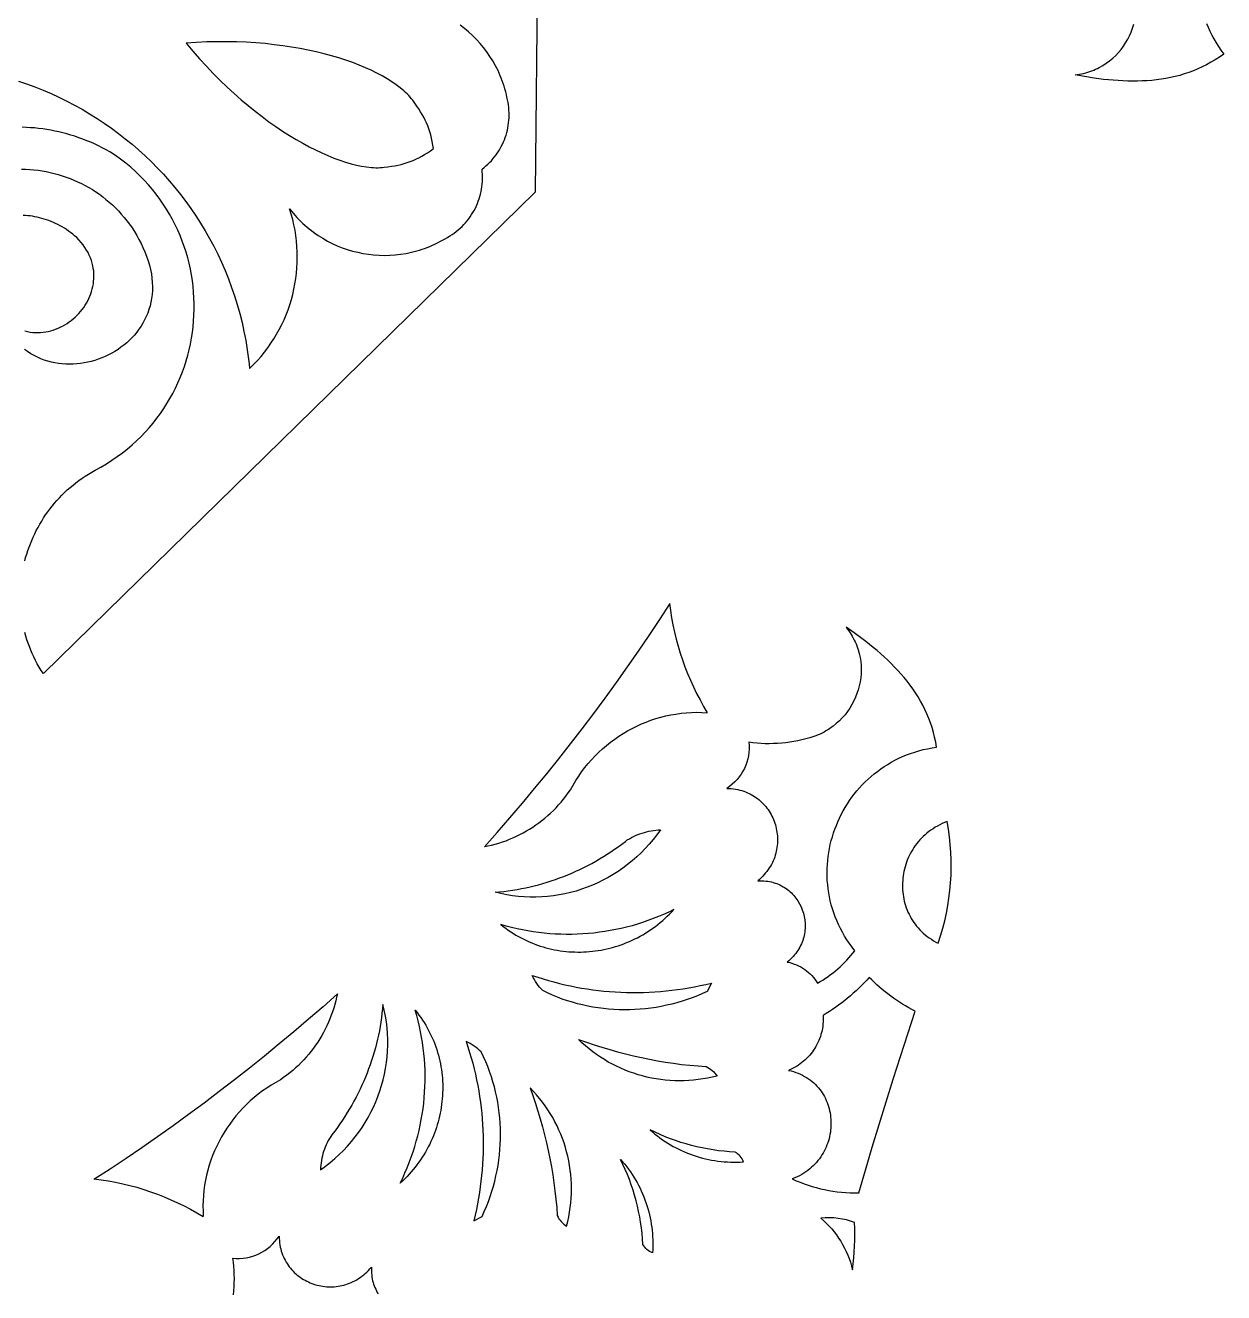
# Model space of a CAD drawing. Extents: x 3927 to 5087, y -513 to 1114.
# Drawn here: x 4621.9 to 4762.5, y -136 to 12.8 of the extents above; entities that cross this region are included whole.
import ezdxf

# ---------------------------------------------------------------- set-up
doc = ezdxf.new("R2010")
doc.units = 0
doc.layers.add('LAYER_1', color=18, linetype='CONTINUOUS')

msp = doc.modelspace()

# ---------------------------------------------------------------- linework, layer by layer
at = {"layer": 'LAYER_1'}
for points in [[(4682.52, 74.03), (4681.69, -6.8), (4623.97, -63.31), (4623.72, -62.93), (4623.49, -62.54), (4623.26, -62.15), (4623.05, -61.76), (4622.86, -61.36), (4622.67, -60.96), (4622.49, -60.56), (4622.33, -60.15), (4622.18, -59.74), (4622.04, -59.33), (4621.91, -58.92), (4621.8, -58.5)], [(4621.03, 6.25), (4622, 5.92), (4622.97, 5.57), (4623.93, 5.19), (4624.87, 4.79), (4625.8, 4.36), (4626.72, 3.91), (4627.63, 3.44), (4628.52, 2.94), (4629.4, 2.42), (4630.27, 1.88), (4631.12, 1.31), (4631.96, 0.73), (4632.78, 0.12), (4633.59, -0.51), (4634.38, -1.15), (4635.15, -1.82), (4635.91, -2.51), (4636.65, -3.22), (4637.37, -3.95), (4638.07, -4.69), (4638.75, -5.46), (4639.42, -6.24), (4640.06, -7.05), (4640.68, -7.87), (4641.29, -8.7), (4641.87, -9.56), (4642.43, -10.43), (4642.97, -11.32), (4643.48, -12.22), (4643.97, -13.14), (4644.44, -14.07), (4644.89, -15.02), (4645.31, -15.99), (4645.7, -16.97), (4646.07, -17.96), (4646.41, -18.97), (4646.73, -19.99), (4647.02, -21.02), (4647.29, -22.07), (4647.52, -23.13), (4647.63, -23.67), (4647.73, -24.2), (4647.82, -24.74), (4647.91, -25.29), (4647.99, -25.83), (4648.06, -26.38), (4648.13, -26.93), (4648.18, -27.49), (4648.65, -27.03), (4649.09, -26.55), (4649.52, -26.07), (4649.92, -25.57), (4650.31, -25.06), (4650.68, -24.53), (4651.03, -24), (4651.35, -23.45), (4651.66, -22.9), (4651.95, -22.33), (4652.22, -21.76), (4652.46, -21.18), (4652.69, -20.59), (4652.89, -20), (4653.08, -19.39), (4653.24, -18.79), (4653.38, -18.17), (4653.5, -17.56), (4653.6, -16.93), (4653.68, -16.31), (4653.74, -15.68), (4653.77, -15.05), (4653.78, -14.42), (4653.77, -13.78), (4653.74, -13.15), (4653.69, -12.51), (4653.61, -11.88), (4653.51, -11.24), (4653.38, -10.61), (4653.24, -9.98), (4653.07, -9.36), (4652.88, -8.73), (4653.08, -9), (4653.3, -9.25), (4653.52, -9.51), (4653.74, -9.75), (4653.97, -9.99), (4654.2, -10.22), (4654.44, -10.45), (4654.68, -10.67), (4654.93, -10.89), (4655.18, -11.09), (4655.43, -11.29), (4655.69, -11.49), (4656.22, -11.86), (4656.76, -12.2), (4657.32, -12.52), (4657.89, -12.81), (4658.47, -13.07), (4659.05, -13.31), (4659.65, -13.52), (4660.26, -13.7), (4660.87, -13.85), (4661.49, -13.98), (4662.12, -14.08), (4662.74, -14.15), (4663.38, -14.19), (4664.01, -14.21), (4664.64, -14.19), (4665.28, -14.15), (4665.91, -14.08), (4666.55, -13.97), (4667.17, -13.84), (4667.8, -13.68), (4668.11, -13.59), (4668.42, -13.49), (4668.73, -13.39), (4669.03, -13.27), (4669.34, -13.15), (4669.64, -13.02), (4669.94, -12.89), (4670.24, -12.74), (4670.53, -12.59), (4670.83, -12.43), (4671.12, -12.26), (4671.41, -12.09), (4671.68, -11.93), (4671.94, -11.76), (4672.19, -11.59), (4672.43, -11.4), (4672.67, -11.21), (4672.9, -11.01), (4673.12, -10.8), (4673.33, -10.59), (4673.53, -10.37), (4673.72, -10.14), (4673.9, -9.91), (4674.08, -9.67), (4674.24, -9.42), (4674.4, -9.17), (4674.54, -8.92), (4674.68, -8.66), (4674.8, -8.39), (4674.92, -8.12), (4675.03, -7.85), (4675.12, -7.57), (4675.21, -7.29), (4675.29, -7.01), (4675.35, -6.72), (4675.41, -6.44), (4675.46, -6.15), (4675.49, -5.86), (4675.52, -5.56), (4675.53, -5.27), (4675.53, -4.97), (4675.52, -4.68), (4675.5, -4.38), (4675.47, -4.08), (4675.71, -3.9), (4675.93, -3.71), (4676.15, -3.51), (4676.36, -3.3), (4676.56, -3.09), (4676.75, -2.87), (4676.93, -2.64), (4677.11, -2.41), (4677.28, -2.17), (4677.43, -1.92), (4677.58, -1.67), (4677.72, -1.42), (4677.85, -1.16), (4677.98, -0.89), (4678.09, -0.63), (4678.19, -0.35), (4678.28, -0.08), (4678.36, 0.21), (4678.44, 0.49), (4678.5, 0.78), (4678.55, 1.06), (4678.59, 1.36), (4678.62, 1.65), (4678.64, 1.95), (4678.65, 2.24), (4678.65, 2.54), (4678.63, 2.84), (4678.61, 3.15), (4678.57, 3.45), (4678.52, 3.75), (4678.46, 4.05), (4678.39, 4.35), (4678.32, 4.68), (4678.24, 5.01), (4678.15, 5.33), (4678.05, 5.65), (4677.95, 5.96), (4677.84, 6.27), (4677.72, 6.58), (4677.6, 6.88), (4677.47, 7.18), (4677.34, 7.48), (4677.19, 7.77), (4677.04, 8.06), (4676.73, 8.62), (4676.39, 9.16), (4676.02, 9.69), (4675.64, 10.2), (4675.23, 10.68), (4674.8, 11.15), (4674.35, 11.6), (4673.88, 12.03), (4673.4, 12.43), (4672.89, 12.81)], [(4760.5, 13.03), (4760.69, 12.57), (4760.9, 12.11), (4761.12, 11.65), (4761.37, 11.2), (4761.63, 10.75), (4761.91, 10.3), (4762.21, 9.87), (4762.53, 9.43), (4762.04, 9.08), (4761.54, 8.76), (4761.04, 8.46), (4760.53, 8.18), (4760.02, 7.92), (4759.5, 7.68), (4758.98, 7.47), (4758.45, 7.27), (4757.91, 7.09), (4757.38, 6.93), (4756.84, 6.79), (4756.29, 6.67), (4755.74, 6.56), (4755.19, 6.48), (4754.64, 6.4), (4754.08, 6.34), (4753.52, 6.3), (4752.96, 6.27), (4752.4, 6.25), (4751.83, 6.25), (4751.27, 6.26), (4750.7, 6.28), (4750.14, 6.31), (4749.57, 6.35), (4749.01, 6.4), (4748.44, 6.46), (4747.88, 6.53), (4747.32, 6.61), (4746.2, 6.79), (4745.08, 6.99), (4745.34, 7.02), (4745.59, 7.06), (4745.84, 7.11), (4746.09, 7.16), (4746.34, 7.22), (4746.57, 7.29), (4746.81, 7.37), (4747.04, 7.45), (4747.27, 7.54), (4747.5, 7.64), (4747.72, 7.74), (4747.93, 7.85), (4748.35, 8.09), (4748.75, 8.35), (4749.14, 8.63), (4749.5, 8.94), (4749.85, 9.26), (4750.17, 9.61), (4750.48, 9.97), (4750.76, 10.35), (4751.02, 10.75), (4751.26, 11.16), (4751.47, 11.58), (4751.66, 12.01), (4751.83, 12.46), (4751.97, 12.92)], [(4621.78, -50.08), (4621.89, -49.68), (4622.02, -49.27), (4622.15, -48.87), (4622.29, -48.47), (4622.44, -48.07), (4622.6, -47.68), (4622.77, -47.29), (4622.95, -46.9), (4623.14, -46.52), (4623.34, -46.14), (4623.55, -45.77), (4623.77, -45.4), (4624, -45.04), (4624.23, -44.69), (4624.48, -44.33), (4624.74, -43.99), (4625, -43.65), (4625.28, -43.32), (4625.56, -42.99), (4625.85, -42.67), (4626.15, -42.36), (4626.46, -42.05), (4626.78, -41.75), (4627.11, -41.46), (4627.45, -41.18), (4627.79, -40.9), (4628.15, -40.64), (4628.51, -40.38), (4628.88, -40.13), (4629.26, -39.89), (4629.65, -39.65), (4630.05, -39.43), (4630.72, -39.06), (4631.38, -38.67), (4632.02, -38.27), (4632.64, -37.84), (4633.24, -37.4), (4633.82, -36.95), (4634.38, -36.47), (4634.91, -35.99), (4635.43, -35.49), (4635.93, -34.97), (4636.4, -34.44), (4636.86, -33.9), (4637.3, -33.34), (4637.71, -32.78), (4638.11, -32.2), (4638.48, -31.61), (4638.83, -31.02), (4639.17, -30.41), (4639.48, -29.79), (4639.77, -29.17), (4640.04, -28.54), (4640.29, -27.9), (4640.52, -27.25), (4640.73, -26.6), (4640.92, -25.94), (4641.08, -25.28), (4641.23, -24.62), (4641.36, -23.94), (4641.46, -23.27), (4641.55, -22.6), (4641.61, -21.92), (4641.65, -21.24), (4641.67, -20.56), (4641.67, -19.87), (4641.65, -19.19), (4641.61, -18.51), (4641.55, -17.83), (4641.46, -17.16), (4641.36, -16.48), (4641.23, -15.81), (4641.08, -15.14), (4640.91, -14.48), (4640.72, -13.82), (4640.51, -13.16), (4640.28, -12.52), (4640.02, -11.87), (4639.75, -11.24), (4639.45, -10.61), (4639.13, -9.99), (4638.79, -9.38), (4638.43, -8.78), (4638.05, -8.19), (4637.65, -7.6), (4637.22, -7.03), (4636.77, -6.47), (4636.31, -5.93), (4635.82, -5.39), (4635.3, -4.87), (4634.77, -4.36), (4634.22, -3.87), (4633.64, -3.39), (4633.04, -2.93), (4632.42, -2.48), (4631.78, -2.05), (4631.33, -1.8), (4630.89, -1.57), (4630.44, -1.34), (4629.99, -1.13), (4629.53, -0.93), (4629.07, -0.74), (4628.61, -0.56), (4628.14, -0.39), (4627.68, -0.23), (4627.21, -0.08), (4626.74, 0.05), (4626.27, 0.18), (4625.79, 0.29), (4625.32, 0.39), (4624.84, 0.49), (4624.37, 0.57), (4623.89, 0.64), (4623.41, 0.7), (4622.93, 0.75), (4622.45, 0.78), (4621.97, 0.81), (4621.49, 0.83)], [(4621.39, -4.09), (4621.88, -4.1), (4622.37, -4.12), (4622.85, -4.16), (4623.34, -4.22), (4623.82, -4.29), (4624.3, -4.37), (4624.77, -4.47), (4625.24, -4.58), (4625.71, -4.71), (4626.18, -4.85), (4626.64, -5.01), (4627.1, -5.17), (4627.55, -5.36), (4627.99, -5.56), (4628.43, -5.77), (4628.87, -5.99), (4629.3, -6.23), (4629.72, -6.48), (4630.13, -6.75), (4630.54, -7.03), (4630.93, -7.32), (4631.32, -7.63), (4631.7, -7.95), (4632.07, -8.28), (4632.43, -8.63), (4632.78, -8.99), (4633.12, -9.36), (4633.45, -9.75), (4633.77, -10.14), (4634.08, -10.55), (4634.38, -10.98), (4634.66, -11.41), (4634.93, -11.86), (4635.19, -12.33), (4635.43, -12.8), (4635.66, -13.29), (4635.88, -13.78), (4636.08, -14.3), (4636.26, -14.83), (4636.42, -15.35), (4636.55, -15.87), (4636.65, -16.38), (4636.72, -16.88), (4636.76, -17.38), (4636.78, -17.86), (4636.77, -18.34), (4636.74, -18.8), (4636.68, -19.26), (4636.6, -19.7), (4636.49, -20.14), (4636.36, -20.57), (4636.22, -20.98), (4636.05, -21.38), (4635.86, -21.78), (4635.66, -22.16), (4635.43, -22.53), (4635.19, -22.88), (4634.93, -23.23), (4634.66, -23.56), (4634.37, -23.87), (4634.07, -24.18), (4633.75, -24.47), (4633.42, -24.74), (4633.08, -25), (4632.73, -25.25), (4632.36, -25.48), (4631.99, -25.7), (4631.61, -25.9), (4631.22, -26.08), (4630.82, -26.25), (4630.42, -26.4), (4630.01, -26.54), (4629.59, -26.66), (4629.17, -26.76), (4628.75, -26.84), (4628.32, -26.91), (4627.9, -26.95), (4627.47, -26.98), (4627.04, -26.99), (4626.61, -26.98), (4626.18, -26.95), (4625.76, -26.9), (4625.33, -26.83), (4624.91, -26.74), (4624.49, -26.63), (4624.08, -26.5), (4623.68, -26.35), (4623.28, -26.17), (4622.88, -25.97), (4622.5, -25.76), (4622.12, -25.51), (4621.76, -25.25)], [(4621.8, -23.08), (4622.11, -23.16), (4622.41, -23.21), (4622.72, -23.25), (4623.03, -23.27), (4623.34, -23.28), (4623.64, -23.26), (4623.95, -23.24), (4624.24, -23.19), (4624.54, -23.14), (4624.83, -23.07), (4625.12, -22.98), (4625.41, -22.88), (4625.69, -22.77), (4625.96, -22.65), (4626.23, -22.51), (4626.49, -22.36), (4626.75, -22.2), (4627, -22.03), (4627.24, -21.85), (4627.48, -21.66), (4627.7, -21.46), (4627.92, -21.24), (4628.13, -21.03), (4628.33, -20.8), (4628.52, -20.56), (4628.7, -20.32), (4628.86, -20.07), (4629.02, -19.81), (4629.17, -19.55), (4629.3, -19.28), (4629.42, -19), (4629.53, -18.72), (4629.63, -18.43), (4629.71, -18.14), (4629.78, -17.85), (4629.84, -17.55), (4629.87, -17.25), (4629.9, -16.95), (4629.91, -16.65), (4629.9, -16.34), (4629.88, -16.03), (4629.83, -15.73), (4629.78, -15.42), (4629.7, -15.11), (4629.61, -14.8), (4629.49, -14.49), (4629.36, -14.18), (4629.21, -13.88), (4629.04, -13.58), (4628.85, -13.28), (4628.64, -12.98), (4628.41, -12.68), (4628.15, -12.39), (4627.88, -12.11), (4627.64, -11.91), (4627.41, -11.71), (4627.17, -11.53), (4626.93, -11.35), (4626.68, -11.18), (4626.43, -11.02), (4626.18, -10.87), (4625.93, -10.72), (4625.67, -10.59), (4625.41, -10.46), (4625.15, -10.34), (4624.88, -10.23), (4624.61, -10.12), (4624.34, -10.03), (4624.07, -9.94), (4623.8, -9.86), (4623.53, -9.79), (4623.25, -9.73), (4622.97, -9.67), (4622.7, -9.62), (4622.42, -9.58), (4622.14, -9.55), (4621.86, -9.52), (4621.58, -9.51)], [(4675.77, -83.64), (4677.26, -81.95), (4678.74, -80.26), (4680.2, -78.54), (4681.64, -76.82), (4683.07, -75.08), (4684.47, -73.33), (4685.86, -71.56), (4687.23, -69.78), (4688.59, -67.99), (4689.92, -66.18), (4691.24, -64.36), (4692.54, -62.53), (4693.82, -60.68), (4695.08, -58.82), (4696.33, -56.95), (4697.55, -55.07)], [(4697.49, -55.07), (4697.59, -55.92), (4697.72, -56.76), (4697.87, -57.6), (4698.05, -58.44), (4698.25, -59.26), (4698.48, -60.09), (4698.72, -60.9), (4698.99, -61.71), (4699.29, -62.51), (4699.6, -63.31), (4699.94, -64.09), (4700.29, -64.87), (4700.66, -65.64), (4701.06, -66.4), (4701.47, -67.16), (4701.9, -67.9)], [(4675.76, -83.63), (4676.16, -83.55), (4676.59, -83.45), (4677.02, -83.34), (4677.44, -83.21), (4677.86, -83.07), (4678.28, -82.93), (4678.69, -82.77), (4679.09, -82.59), (4679.5, -82.41), (4679.89, -82.22), (4680.28, -82.01), (4680.67, -81.79), (4681.05, -81.57), (4681.42, -81.33), (4681.79, -81.08), (4682.15, -80.82), (4682.5, -80.55), (4682.84, -80.28), (4683.18, -79.99), (4683.51, -79.69), (4683.84, -79.38), (4684.15, -79.06), (4684.46, -78.73), (4684.75, -78.4), (4685.04, -78.05), (4685.32, -77.69), (4685.59, -77.33), (4685.85, -76.96), (4686.15, -76.41), (4686.47, -75.87), (4686.81, -75.35), (4687.16, -74.84), (4687.53, -74.35), (4687.92, -73.88), (4688.32, -73.42), (4688.74, -72.97), (4689.17, -72.54), (4689.62, -72.13), (4690.08, -71.74), (4690.55, -71.36), (4691.04, -71), (4691.54, -70.66), (4692.05, -70.33), (4692.56, -70.03), (4693.09, -69.74), (4693.63, -69.47), (4694.18, -69.23), (4694.74, -69), (4695.3, -68.79), (4695.88, -68.6), (4696.46, -68.43), (4697.04, -68.29), (4697.63, -68.16), (4698.23, -68.06), (4698.83, -67.97), (4699.44, -67.91), (4700.05, -67.88), (4700.66, -67.86), (4701.28, -67.87), (4701.9, -67.9)], [(4658.48, -100.93), (4656.8, -102.42), (4655.1, -103.9), (4653.39, -105.36), (4651.66, -106.8), (4649.92, -108.22), (4648.17, -109.63), (4646.4, -111.02), (4644.62, -112.39), (4642.83, -113.75), (4641.02, -115.08), (4639.2, -116.4), (4637.37, -117.7), (4635.52, -118.98), (4633.67, -120.24), (4631.8, -121.48), (4629.91, -122.71)], [(4658.48, -100.92), (4658.39, -101.32), (4658.29, -101.75), (4658.18, -102.17), (4658.05, -102.6), (4657.92, -103.02), (4657.77, -103.43), (4657.61, -103.84), (4657.44, -104.25), (4657.25, -104.65), (4657.06, -105.05), (4656.85, -105.44), (4656.64, -105.82), (4656.41, -106.2), (4656.17, -106.58), (4655.93, -106.94), (4655.67, -107.3), (4655.4, -107.66), (4655.12, -108), (4654.83, -108.34), (4654.53, -108.67), (4654.22, -108.99), (4653.9, -109.31), (4653.58, -109.61), (4653.24, -109.91), (4652.89, -110.2), (4652.54, -110.48), (4652.17, -110.75), (4651.8, -111.01), (4651.25, -111.31), (4650.71, -111.63), (4650.19, -111.97), (4649.69, -112.32), (4649.2, -112.69), (4648.72, -113.08), (4648.26, -113.48), (4647.81, -113.9), (4647.39, -114.33), (4646.98, -114.78), (4646.58, -115.24), (4646.2, -115.71), (4645.84, -116.2), (4645.5, -116.69), (4645.18, -117.2), (4644.87, -117.72), (4644.59, -118.25), (4644.32, -118.79), (4644.07, -119.34), (4643.84, -119.9), (4643.63, -120.46), (4643.44, -121.03), (4643.28, -121.61), (4643.13, -122.2), (4643, -122.79), (4642.9, -123.39), (4642.82, -123.99), (4642.76, -124.6), (4642.72, -125.21), (4642.7, -125.82), (4642.71, -126.44), (4642.74, -127.05)], [(4629.92, -122.65), (4630.76, -122.75), (4631.61, -122.88), (4632.45, -123.03), (4633.28, -123.21), (4634.11, -123.41), (4634.93, -123.63), (4635.75, -123.88), (4636.55, -124.15), (4637.36, -124.44), (4638.15, -124.76), (4638.94, -125.09), (4639.72, -125.45), (4640.49, -125.82), (4641.25, -126.21), (4642, -126.63), (4642.74, -127.05)], [(4646.27, -136.27), (4646.32, -135.79), (4646.36, -135.31), (4646.38, -134.83), (4646.39, -134.35), (4646.38, -133.87), (4646.36, -133.39), (4646.33, -132.91), (4646.28, -132.43), (4646.22, -131.95), (4646.62, -131.98), (4647.01, -131.98), (4647.41, -131.95), (4647.79, -131.9), (4648.18, -131.82), (4648.55, -131.71), (4648.92, -131.58), (4649.28, -131.42), (4649.63, -131.24), (4649.96, -131.04), (4650.28, -130.81), (4650.59, -130.56), (4650.88, -130.29), (4651.15, -130), (4651.41, -129.69), (4651.64, -129.36), (4651.65, -129.63), (4651.67, -129.89), (4651.7, -130.14), (4651.73, -130.39), (4651.78, -130.64), (4651.83, -130.87), (4651.9, -131.11), (4651.97, -131.34), (4652.05, -131.56), (4652.14, -131.78), (4652.24, -131.99), (4652.34, -132.2), (4652.46, -132.4), (4652.58, -132.59), (4652.7, -132.78), (4652.84, -132.96), (4652.98, -133.14), (4653.12, -133.31), (4653.28, -133.47), (4653.43, -133.63), (4653.6, -133.78), (4653.77, -133.93), (4653.94, -134.06), (4654.12, -134.19), (4654.31, -134.32), (4654.49, -134.44), (4654.69, -134.55), (4654.88, -134.65), (4655.08, -134.74), (4655.28, -134.83), (4655.49, -134.92), (4655.7, -134.99), (4655.91, -135.06), (4656.13, -135.12), (4656.34, -135.17), (4656.56, -135.21), (4656.78, -135.25), (4657, -135.28), (4657.23, -135.3), (4657.45, -135.31), (4657.67, -135.31), (4657.9, -135.31), (4658.12, -135.3), (4658.35, -135.28), (4658.58, -135.25), (4658.8, -135.21), (4659.02, -135.16), (4659.25, -135.11), (4659.47, -135.05), (4659.69, -134.97), (4659.91, -134.89), (4660.12, -134.8), (4660.34, -134.7), (4660.55, -134.6), (4660.76, -134.48), (4660.97, -134.35), (4661.17, -134.22), (4661.37, -134.07), (4661.57, -133.91), (4661.76, -133.75), (4661.95, -133.58), (4662.13, -133.39), (4662.31, -133.2), (4662.49, -132.99), (4662.48, -133.24), (4662.48, -133.47), (4662.49, -133.71), (4662.51, -133.94), (4662.54, -134.16), (4662.58, -134.38), (4662.62, -134.6), (4662.68, -134.81), (4662.74, -135.01), (4662.81, -135.21), (4662.89, -135.41), (4662.98, -135.6), (4663.07, -135.78), (4663.17, -135.97), (4663.28, -136.14)]]:
    msp.add_lwpolyline(points, dxfattribs=at)
for points in [[(4640.73, 10.71), (4641.52, 9.78), (4642.31, 8.87), (4643.11, 7.99), (4643.92, 7.15), (4644.74, 6.33), (4645.55, 5.55), (4646.37, 4.8), (4647.19, 4.07), (4648.01, 3.38), (4648.83, 2.72), (4649.64, 2.09), (4650.45, 1.49), (4651.26, 0.92), (4652.06, 0.38), (4652.85, -0.12), (4653.63, -0.6), (4654.41, -1.04), (4655.17, -1.45), (4655.92, -1.83), (4656.66, -2.18), (4657.38, -2.5), (4658.08, -2.78), (4658.77, -3.03), (4659.44, -3.26), (4660.09, -3.45), (4660.72, -3.6), (4661.33, -3.73), (4661.91, -3.82), (4662.47, -3.88), (4662.74, -3.9), (4663.01, -3.91), (4663.26, -3.91), (4663.51, -3.9), (4663.76, -3.89), (4663.99, -3.87), (4664.42, -3.82), (4664.83, -3.75), (4665.22, -3.69), (4665.6, -3.61), (4665.97, -3.52), (4666.33, -3.42), (4666.69, -3.31), (4667.03, -3.19), (4667.37, -3.05), (4667.71, -2.9), (4668.05, -2.74), (4668.38, -2.56), (4668.72, -2.36), (4669.06, -2.15), (4669.4, -1.92), (4669.75, -1.67), (4669.68, -1.25), (4669.61, -0.84), (4669.53, -0.45), (4669.44, -0.07), (4669.34, 0.29), (4669.22, 0.65), (4669.09, 1), (4668.95, 1.34), (4668.8, 1.67), (4668.63, 2.01), (4668.45, 2.34), (4668.26, 2.66), (4668.05, 2.99), (4667.82, 3.33), (4667.58, 3.66), (4667.33, 4.01), (4667.18, 4.19), (4667.02, 4.38), (4666.86, 4.56), (4666.68, 4.75), (4666.49, 4.93), (4666.29, 5.11), (4665.86, 5.48), (4665.39, 5.83), (4664.88, 6.18), (4664.33, 6.53), (4663.74, 6.87), (4663.12, 7.2), (4662.46, 7.52), (4661.77, 7.83), (4661.04, 8.14), (4660.28, 8.43), (4659.49, 8.71), (4658.66, 8.97), (4657.81, 9.22), (4656.92, 9.46), (4656.01, 9.68), (4655.07, 9.89), (4654.11, 10.08), (4653.11, 10.25), (4652.09, 10.4), (4651.05, 10.53), (4649.99, 10.65), (4648.9, 10.74), (4647.79, 10.81), (4646.66, 10.85), (4645.51, 10.87), (4644.34, 10.87), (4643.15, 10.85), (4641.95, 10.79)], [(4714.86, -99.66), (4715.17, -99.48), (4715.48, -99.29), (4715.79, -99.09), (4716.09, -98.88), (4716.38, -98.66), (4716.67, -98.44), (4716.95, -98.21), (4717.23, -97.98), (4717.5, -97.73), (4717.77, -97.48), (4718.03, -97.23), (4718.28, -96.96), (4718.53, -96.7), (4718.77, -96.42), (4719, -96.14), (4719.23, -95.85), (4718.9, -95.43), (4718.59, -95), (4718.3, -94.57), (4718.03, -94.13), (4717.77, -93.68), (4717.53, -93.23), (4717.31, -92.78), (4717.11, -92.32), (4716.93, -91.86), (4716.76, -91.4), (4716.61, -90.93), (4716.47, -90.46), (4716.35, -89.99), (4716.25, -89.52), (4716.16, -89.04), (4716.09, -88.57), (4716.04, -88.09), (4716, -87.61), (4715.98, -87.14), (4715.97, -86.66), (4715.98, -86.19), (4716.01, -85.71), (4716.05, -85.24), (4716.1, -84.77), (4716.17, -84.31), (4716.25, -83.84), (4716.35, -83.38), (4716.47, -82.92), (4716.59, -82.47), (4716.73, -82.02), (4716.89, -81.57), (4717.06, -81.13), (4717.24, -80.7), (4717.43, -80.27), (4717.64, -79.85), (4717.86, -79.43), (4718.1, -79.02), (4718.35, -78.62), (4718.61, -78.23), (4718.88, -77.84), (4719.17, -77.46), (4719.47, -77.09), (4719.77, -76.73), (4720.1, -76.38), (4720.43, -76.04), (4720.78, -75.71), (4721.13, -75.39), (4721.5, -75.08), (4721.88, -74.79), (4722.27, -74.5), (4722.67, -74.23), (4723.09, -73.97), (4723.51, -73.72), (4723.94, -73.48), (4724.38, -73.26), (4724.84, -73.06), (4725.3, -72.86), (4725.78, -72.68), (4726.26, -72.52), (4726.75, -72.37), (4727.25, -72.24), (4727.77, -72.13), (4728.29, -72.03), (4728.82, -71.95), (4728.72, -71.35), (4728.6, -70.77), (4728.46, -70.21), (4728.3, -69.65), (4728.12, -69.1), (4727.92, -68.57), (4727.7, -68.04), (4727.46, -67.53), (4727.21, -67.03), (4726.94, -66.54), (4726.66, -66.06), (4726.36, -65.58), (4726.05, -65.12), (4725.72, -64.67), (4725.38, -64.22), (4725.03, -63.79), (4724.67, -63.36), (4724.29, -62.95), (4723.9, -62.54), (4723.51, -62.14), (4723.1, -61.74), (4722.69, -61.36), (4722.27, -60.98), (4721.84, -60.61), (4721.4, -60.25), (4720.96, -59.89), (4720.51, -59.54), (4720.06, -59.2), (4719.14, -58.53), (4718.21, -57.88), (4718.37, -58.09), (4718.52, -58.3), (4718.67, -58.51), (4718.8, -58.72), (4718.93, -58.93), (4719.05, -59.15), (4719.17, -59.37), (4719.27, -59.6), (4719.37, -59.82), (4719.46, -60.05), (4719.54, -60.28), (4719.62, -60.51), (4719.75, -60.97), (4719.85, -61.44), (4719.92, -61.91), (4719.96, -62.38), (4719.97, -62.86), (4719.96, -63.33), (4719.92, -63.8), (4719.85, -64.27), (4719.75, -64.74), (4719.63, -65.2), (4719.48, -65.65), (4719.31, -66.09), (4719.11, -66.52), (4718.89, -66.95), (4718.64, -67.36), (4718.37, -67.76), (4718.08, -68.14), (4717.76, -68.5), (4717.42, -68.85), (4717.05, -69.18), (4716.67, -69.5), (4716.47, -69.64), (4716.26, -69.79), (4716.05, -69.92), (4715.83, -70.05), (4715.61, -70.18), (4715.38, -70.3), (4715.15, -70.41), (4714.91, -70.52), (4714.67, -70.62), (4714.42, -70.71), (4713.96, -70.85), (4713.49, -70.98), (4713.02, -71.1), (4712.54, -71.2), (4712.07, -71.29), (4711.59, -71.37), (4711.11, -71.43), (4710.64, -71.48), (4710.16, -71.51), (4709.67, -71.53), (4709.19, -71.54), (4708.71, -71.54), (4708.23, -71.52), (4707.75, -71.48), (4707.27, -71.44), (4706.8, -71.37), (4706.82, -71.77), (4706.82, -72.17), (4706.8, -72.56), (4706.74, -72.95), (4706.66, -73.33), (4706.55, -73.71), (4706.42, -74.08), (4706.26, -74.44), (4706.08, -74.78), (4705.88, -75.12), (4705.65, -75.44), (4705.4, -75.75), (4705.13, -76.04), (4704.84, -76.31), (4704.53, -76.57), (4704.2, -76.8), (4704.47, -76.81), (4704.73, -76.82), (4704.98, -76.85), (4705.23, -76.89), (4705.48, -76.93), (4705.72, -76.99), (4705.95, -77.05), (4706.18, -77.13), (4706.4, -77.21), (4706.62, -77.3), (4706.83, -77.4), (4707.04, -77.5), (4707.24, -77.61), (4707.44, -77.73), (4707.62, -77.86), (4707.81, -77.99), (4707.98, -78.13), (4708.15, -78.28), (4708.32, -78.43), (4708.47, -78.59), (4708.62, -78.76), (4708.77, -78.92), (4708.91, -79.1), (4709.04, -79.28), (4709.16, -79.46), (4709.28, -79.65), (4709.39, -79.84), (4709.49, -80.04), (4709.59, -80.24), (4709.68, -80.44), (4709.76, -80.65), (4709.83, -80.86), (4709.9, -81.07), (4709.96, -81.28), (4710.01, -81.5), (4710.05, -81.72), (4710.09, -81.94), (4710.12, -82.16), (4710.14, -82.38), (4710.15, -82.61), (4710.16, -82.83), (4710.15, -83.06), (4710.14, -83.28), (4710.12, -83.51), (4710.09, -83.73), (4710.05, -83.96), (4710.01, -84.18), (4709.95, -84.4), (4709.89, -84.63), (4709.82, -84.85), (4709.74, -85.06), (4709.65, -85.28), (4709.55, -85.5), (4709.44, -85.71), (4709.32, -85.92), (4709.19, -86.12), (4709.06, -86.33), (4708.91, -86.53), (4708.76, -86.72), (4708.59, -86.92), (4708.42, -87.11), (4708.23, -87.29), (4708.04, -87.47), (4707.84, -87.65), (4708.08, -87.64), (4708.32, -87.64), (4708.55, -87.65), (4708.78, -87.67), (4709, -87.7), (4709.22, -87.73), (4709.44, -87.78), (4709.65, -87.84), (4709.86, -87.9), (4710.06, -87.97), (4710.25, -88.05), (4710.44, -88.13), (4710.63, -88.23), (4710.81, -88.33), (4710.98, -88.43), (4711.15, -88.55), (4711.32, -88.67), (4711.48, -88.79), (4711.63, -88.92), (4711.78, -89.06), (4711.92, -89.2), (4712.05, -89.35), (4712.18, -89.51), (4712.31, -89.66), (4712.42, -89.82), (4712.53, -89.99), (4712.74, -90.34), (4712.91, -90.69), (4713.06, -91.06), (4713.19, -91.45), (4713.28, -91.84), (4713.35, -92.23), (4713.39, -92.64), (4713.39, -92.84), (4713.39, -93.04), (4713.38, -93.24), (4713.37, -93.45), (4713.35, -93.65), (4713.31, -93.85), (4713.27, -94.06), (4713.23, -94.26), (4713.17, -94.46), (4713.11, -94.66), (4713.04, -94.85), (4712.95, -95.05), (4712.87, -95.24), (4712.77, -95.44), (4712.66, -95.63), (4712.55, -95.81), (4712.42, -96), (4712.29, -96.18), (4712.15, -96.35), (4712, -96.53), (4711.84, -96.7), (4711.67, -96.86), (4711.49, -97.03), (4711.3, -97.18), (4711.58, -97.24), (4711.85, -97.32), (4712.11, -97.41), (4712.38, -97.51), (4712.63, -97.62), (4712.88, -97.75), (4713.11, -97.89), (4713.35, -98.05), (4713.57, -98.21), (4713.78, -98.39), (4713.99, -98.57), (4714.18, -98.77), (4714.37, -98.98), (4714.54, -99.2), (4714.7, -99.43)], [(4676.99, -88.98), (4677.51, -88.94), (4678.03, -88.88), (4678.55, -88.82), (4679.06, -88.74), (4679.57, -88.66), (4680.08, -88.56), (4680.59, -88.46), (4681.1, -88.35), (4681.6, -88.23), (4682.1, -88.1), (4682.6, -87.96), (4683.1, -87.81), (4683.59, -87.65), (4684.08, -87.48), (4684.57, -87.31), (4685.06, -87.12), (4685.54, -86.93), (4686.02, -86.73), (4686.49, -86.52), (4686.96, -86.3), (4687.43, -86.07), (4687.89, -85.83), (4688.35, -85.59), (4688.81, -85.33), (4689.26, -85.07), (4689.71, -84.8), (4690.15, -84.52), (4690.59, -84.24), (4691.02, -83.94), (4691.45, -83.64), (4691.87, -83.33), (4692.29, -83.01), (4692.52, -82.85), (4692.76, -82.71), (4693, -82.57), (4693.24, -82.44), (4693.49, -82.33), (4693.74, -82.22), (4694, -82.12), (4694.26, -82.03), (4694.52, -81.95), (4694.78, -81.88), (4695.05, -81.82), (4695.32, -81.77), (4695.59, -81.73), (4695.86, -81.7), (4696.13, -81.67), (4696.41, -81.66), (4695.99, -82.24), (4695.55, -82.8), (4695.09, -83.34), (4694.62, -83.86), (4694.13, -84.36), (4693.62, -84.84), (4693.1, -85.3), (4692.56, -85.73), (4692, -86.15), (4691.44, -86.54), (4690.86, -86.91), (4690.27, -87.25), (4689.66, -87.57), (4689.05, -87.87), (4688.42, -88.15), (4687.79, -88.4), (4687.15, -88.63), (4686.5, -88.84), (4685.84, -89.01), (4685.18, -89.17), (4684.51, -89.3), (4683.84, -89.4), (4683.16, -89.48), (4682.48, -89.53), (4681.79, -89.56), (4681.11, -89.56), (4680.42, -89.53), (4679.73, -89.48), (4679.05, -89.4), (4678.36, -89.29), (4677.68, -89.15)], [(4729.02, -94.97), (4729.3, -94.1), (4729.55, -93.22), (4729.78, -92.34), (4729.98, -91.45), (4730.14, -90.56), (4730.28, -89.67), (4730.39, -88.77), (4730.47, -87.87), (4730.53, -86.97), (4730.55, -86.07), (4730.54, -85.17), (4730.51, -84.27), (4730.44, -83.37), (4730.35, -82.47), (4730.22, -81.58), (4730.07, -80.69), (4729.77, -80.8), (4729.48, -80.93), (4729.2, -81.06), (4728.93, -81.21), (4728.66, -81.36), (4728.41, -81.52), (4728.16, -81.69), (4727.92, -81.86), (4727.69, -82.05), (4727.47, -82.24), (4727.26, -82.43), (4727.05, -82.64), (4726.86, -82.85), (4726.67, -83.06), (4726.49, -83.28), (4726.33, -83.51), (4726.17, -83.74), (4726.02, -83.97), (4725.87, -84.21), (4725.74, -84.46), (4725.62, -84.71), (4725.5, -84.96), (4725.39, -85.21), (4725.3, -85.47), (4725.21, -85.73), (4725.13, -85.99), (4725.06, -86.26), (4725, -86.53), (4724.95, -86.79), (4724.9, -87.06), (4724.87, -87.33), (4724.85, -87.61), (4724.83, -87.88), (4724.82, -88.15), (4724.83, -88.42), (4724.84, -88.69), (4724.86, -88.96), (4724.89, -89.23), (4724.93, -89.5), (4724.98, -89.77), (4725.04, -90.03), (4725.11, -90.3), (4725.18, -90.56), (4725.27, -90.81), (4725.37, -91.07), (4725.47, -91.32), (4725.59, -91.57), (4725.71, -91.81), (4725.85, -92.05), (4725.99, -92.29), (4726.14, -92.52), (4726.31, -92.75), (4726.48, -92.97), (4726.66, -93.18), (4726.85, -93.39), (4727.05, -93.6), (4727.27, -93.79), (4727.49, -93.98), (4727.72, -94.17), (4727.96, -94.34), (4728.21, -94.51), (4728.47, -94.67), (4728.74, -94.83)], [(4677.68, -92.77), (4677.96, -93), (4678.25, -93.21), (4678.54, -93.42), (4678.84, -93.63), (4679.14, -93.82), (4679.44, -94.01), (4679.74, -94.18), (4680.05, -94.35), (4680.37, -94.51), (4680.68, -94.66), (4681, -94.81), (4681.32, -94.94), (4681.65, -95.07), (4681.97, -95.19), (4682.3, -95.3), (4682.63, -95.4), (4682.96, -95.5), (4683.3, -95.59), (4683.63, -95.66), (4683.97, -95.73), (4684.31, -95.8), (4684.65, -95.85), (4684.99, -95.9), (4685.33, -95.94), (4685.67, -95.97), (4686.02, -95.99), (4686.36, -96), (4686.7, -96.01), (4687.05, -96.01), (4687.39, -96), (4687.73, -95.98), (4688.08, -95.95), (4688.42, -95.92), (4688.76, -95.88), (4689.1, -95.83), (4689.44, -95.77), (4689.78, -95.71), (4690.12, -95.63), (4690.46, -95.55), (4690.79, -95.47), (4691.12, -95.37), (4691.46, -95.26), (4691.79, -95.15), (4692.11, -95.03), (4692.44, -94.9), (4692.76, -94.77), (4693.08, -94.63), (4693.4, -94.47), (4693.71, -94.32), (4694.03, -94.15), (4694.33, -93.98), (4694.64, -93.79), (4694.94, -93.6), (4695.24, -93.41), (4695.53, -93.2), (4695.82, -92.99), (4696.11, -92.77), (4696.39, -92.54), (4696.67, -92.31), (4696.94, -92.06), (4697.21, -91.81), (4697.48, -91.56), (4697.74, -91.29), (4697.99, -91.02), (4697.39, -91.31), (4696.78, -91.58), (4696.18, -91.84), (4695.56, -92.08), (4694.94, -92.31), (4694.32, -92.52), (4693.7, -92.72), (4693.07, -92.91), (4692.44, -93.07), (4691.8, -93.23), (4691.16, -93.37), (4690.52, -93.49), (4689.88, -93.6), (4689.24, -93.69), (4688.59, -93.77), (4687.95, -93.84), (4687.3, -93.88), (4686.65, -93.92), (4686.01, -93.93), (4685.36, -93.94), (4684.71, -93.92), (4684.06, -93.9), (4683.42, -93.85), (4682.77, -93.79), (4682.13, -93.72), (4681.48, -93.63), (4680.84, -93.53), (4680.2, -93.41), (4679.57, -93.27), (4678.93, -93.12), (4678.3, -92.95)], [(4682.59, -100.54), (4682.4, -100.34), (4682.22, -100.13), (4682.05, -99.92), (4681.89, -99.7), (4681.75, -99.47), (4681.61, -99.23), (4681.48, -98.99), (4681.36, -98.75), (4682, -98.96), (4682.63, -99.16), (4683.27, -99.35), (4683.91, -99.52), (4684.55, -99.69), (4685.2, -99.84), (4685.85, -99.98), (4686.5, -100.11), (4687.15, -100.23), (4687.81, -100.34), (4688.46, -100.43), (4689.12, -100.51), (4689.78, -100.58), (4690.44, -100.64), (4691.11, -100.69), (4691.77, -100.72), (4692.43, -100.74), (4693.1, -100.75), (4693.77, -100.75), (4694.43, -100.74), (4695.1, -100.72), (4695.76, -100.68), (4696.43, -100.63), (4697.09, -100.57), (4697.76, -100.5), (4698.42, -100.41), (4699.09, -100.31), (4699.75, -100.21), (4700.41, -100.09), (4701.07, -99.95), (4701.73, -99.81), (4702.39, -99.65), (4701.91, -100.63), (4701.33, -100.89), (4700.74, -101.14), (4700.14, -101.37), (4699.55, -101.58), (4698.95, -101.78), (4698.34, -101.96), (4697.73, -102.12), (4697.12, -102.26), (4696.51, -102.39), (4695.89, -102.5), (4695.28, -102.59), (4694.66, -102.66), (4694.04, -102.72), (4693.42, -102.76), (4692.8, -102.79), (4692.18, -102.79), (4691.56, -102.78), (4690.94, -102.75), (4690.33, -102.71), (4689.71, -102.64), (4689.1, -102.56), (4688.49, -102.46), (4687.88, -102.35), (4687.27, -102.22), (4686.67, -102.07), (4686.07, -101.9), (4685.48, -101.72), (4684.89, -101.52), (4684.31, -101.3), (4683.73, -101.06), (4683.15, -100.81)], [(4711.88, -122.65), (4712.34, -122.85), (4712.8, -123.04), (4713.27, -123.22), (4713.74, -123.38), (4714.22, -123.53), (4714.7, -123.67), (4715.18, -123.79), (4715.67, -123.9), (4716.16, -124), (4716.66, -124.08), (4717.16, -124.15), (4717.66, -124.2), (4718.16, -124.25), (4718.67, -124.27), (4719.17, -124.29), (4719.68, -124.29), (4720.47, -121.61), (4721.27, -118.93), (4722.08, -116.26), (4722.91, -113.59), (4723.74, -110.92), (4724.58, -108.26), (4725.44, -105.6), (4726.3, -102.94), (4725.93, -102.75), (4725.56, -102.55), (4725.19, -102.34), (4724.83, -102.12), (4724.48, -101.9), (4724.13, -101.67), (4723.78, -101.43), (4723.44, -101.18), (4723.11, -100.93), (4722.78, -100.67), (4722.45, -100.41), (4722.14, -100.13), (4721.82, -99.86), (4721.52, -99.57), (4721.22, -99.28), (4720.92, -98.98), (4720.63, -99.3), (4720.32, -99.62), (4720.01, -99.94), (4719.7, -100.25), (4719.38, -100.55), (4719.05, -100.85), (4718.72, -101.14), (4718.38, -101.42), (4718.04, -101.7), (4717.69, -101.97), (4717.33, -102.23), (4716.98, -102.49), (4716.61, -102.74), (4716.25, -102.98), (4715.87, -103.21), (4715.5, -103.44), (4715.51, -103.7), (4715.51, -103.96), (4715.51, -104.21), (4715.49, -104.47), (4715.46, -104.72), (4715.43, -104.97), (4715.38, -105.22), (4715.32, -105.46), (4715.25, -105.7), (4715.18, -105.94), (4715.09, -106.18), (4715, -106.41), (4714.89, -106.64), (4714.78, -106.87), (4714.66, -107.09), (4714.53, -107.3), (4714.39, -107.51), (4714.25, -107.72), (4714.09, -107.92), (4713.93, -108.11), (4713.76, -108.3), (4713.59, -108.48), (4713.4, -108.66), (4713.21, -108.83), (4713.01, -108.99), (4712.81, -109.14), (4712.6, -109.29), (4712.38, -109.43), (4712.16, -109.56), (4711.93, -109.68), (4711.69, -109.79), (4711.45, -109.9), (4711.74, -109.97), (4712.03, -110.05), (4712.31, -110.14), (4712.58, -110.24), (4712.84, -110.35), (4713.09, -110.47), (4713.33, -110.6), (4713.57, -110.74), (4713.79, -110.89), (4714.01, -111.04), (4714.21, -111.21), (4714.41, -111.38), (4714.6, -111.56), (4714.78, -111.74), (4714.95, -111.93), (4715.11, -112.13), (4715.26, -112.33), (4715.4, -112.54), (4715.54, -112.76), (4715.66, -112.98), (4715.77, -113.2), (4715.88, -113.43), (4715.98, -113.66), (4716.06, -113.9), (4716.14, -114.14), (4716.21, -114.38), (4716.27, -114.63), (4716.32, -114.88), (4716.36, -115.13), (4716.39, -115.38), (4716.42, -115.63), (4716.43, -115.88), (4716.43, -116.14), (4716.43, -116.39), (4716.41, -116.65), (4716.39, -116.91), (4716.36, -117.16), (4716.31, -117.41), (4716.26, -117.67), (4716.2, -117.92), (4716.13, -118.17), (4716.05, -118.41), (4715.96, -118.66), (4715.86, -118.9), (4715.75, -119.14), (4715.64, -119.37), (4715.51, -119.61), (4715.37, -119.83), (4715.22, -120.06), (4715.07, -120.28), (4714.9, -120.49), (4714.73, -120.7), (4714.54, -120.9), (4714.35, -121.09), (4714.15, -121.28), (4713.93, -121.47), (4713.71, -121.64), (4713.48, -121.81), (4713.24, -121.97), (4712.99, -122.12), (4712.72, -122.27), (4712.45, -122.41), (4712.17, -122.53)], [(4663.83, -102.15), (4663.78, -102.67), (4663.72, -103.19), (4663.66, -103.7), (4663.58, -104.22), (4663.5, -104.73), (4663.41, -105.24), (4663.3, -105.75), (4663.19, -106.25), (4663.07, -106.76), (4662.94, -107.26), (4662.8, -107.76), (4662.65, -108.26), (4662.49, -108.75), (4662.33, -109.24), (4662.15, -109.73), (4661.97, -110.21), (4661.77, -110.7), (4661.57, -111.17), (4661.36, -111.65), (4661.14, -112.12), (4660.91, -112.59), (4660.68, -113.05), (4660.43, -113.51), (4660.18, -113.97), (4659.91, -114.42), (4659.64, -114.86), (4659.37, -115.31), (4659.08, -115.75), (4658.78, -116.18), (4658.48, -116.61), (4658.17, -117.03), (4657.85, -117.45), (4657.7, -117.68), (4657.55, -117.91), (4657.41, -118.15), (4657.29, -118.4), (4657.17, -118.65), (4657.06, -118.9), (4656.96, -119.15), (4656.87, -119.41), (4656.79, -119.67), (4656.72, -119.94), (4656.66, -120.21), (4656.61, -120.47), (4656.57, -120.74), (4656.54, -121.02), (4656.52, -121.29), (4656.51, -121.56), (4657.09, -121.14), (4657.65, -120.71), (4658.19, -120.25), (4658.71, -119.78), (4659.21, -119.29), (4659.68, -118.78), (4660.14, -118.25), (4660.58, -117.71), (4660.99, -117.16), (4661.38, -116.59), (4661.75, -116.01), (4662.09, -115.42), (4662.42, -114.82), (4662.72, -114.2), (4662.99, -113.58), (4663.25, -112.95), (4663.47, -112.31), (4663.68, -111.66), (4663.86, -111), (4664.01, -110.34), (4664.14, -109.67), (4664.25, -108.99), (4664.32, -108.32), (4664.38, -107.64), (4664.4, -106.95), (4664.4, -106.27), (4664.38, -105.58), (4664.32, -104.89), (4664.24, -104.2), (4664.13, -103.52), (4663.99, -102.83)], [(4667.61, -102.83), (4667.84, -103.12), (4668.06, -103.4), (4668.27, -103.7), (4668.47, -103.99), (4668.66, -104.29), (4668.85, -104.59), (4669.03, -104.9), (4669.19, -105.21), (4669.35, -105.52), (4669.51, -105.84), (4669.65, -106.16), (4669.79, -106.48), (4669.91, -106.8), (4670.03, -107.13), (4670.14, -107.46), (4670.25, -107.79), (4670.34, -108.12), (4670.43, -108.45), (4670.51, -108.79), (4670.58, -109.13), (4670.64, -109.47), (4670.69, -109.8), (4670.74, -110.15), (4670.78, -110.49), (4670.81, -110.83), (4670.83, -111.17), (4670.85, -111.52), (4670.85, -111.86), (4670.85, -112.2), (4670.84, -112.55), (4670.82, -112.89), (4670.8, -113.23), (4670.76, -113.57), (4670.72, -113.92), (4670.67, -114.26), (4670.62, -114.6), (4670.55, -114.94), (4670.48, -115.28), (4670.4, -115.61), (4670.31, -115.95), (4670.21, -116.28), (4670.11, -116.61), (4670, -116.94), (4669.88, -117.27), (4669.75, -117.59), (4669.61, -117.92), (4669.47, -118.24), (4669.32, -118.56), (4669.16, -118.87), (4668.99, -119.18), (4668.82, -119.49), (4668.64, -119.8), (4668.45, -120.1), (4668.25, -120.4), (4668.05, -120.69), (4667.83, -120.98), (4667.61, -121.27), (4667.39, -121.55), (4667.15, -121.83), (4666.91, -122.1), (4666.66, -122.37), (4666.4, -122.63), (4666.13, -122.89), (4665.86, -123.15), (4666.15, -122.55), (4666.42, -121.94), (4666.68, -121.33), (4666.92, -120.72), (4667.15, -120.1), (4667.37, -119.48), (4667.57, -118.85), (4667.75, -118.22), (4667.92, -117.59), (4668.07, -116.96), (4668.21, -116.32), (4668.33, -115.68), (4668.44, -115.04), (4668.54, -114.4), (4668.62, -113.75), (4668.68, -113.11), (4668.73, -112.46), (4668.76, -111.81), (4668.78, -111.16), (4668.78, -110.52), (4668.77, -109.87), (4668.74, -109.22), (4668.7, -108.57), (4668.64, -107.93), (4668.56, -107.28), (4668.47, -106.64), (4668.37, -106), (4668.25, -105.36), (4668.11, -104.73), (4667.96, -104.09), (4667.8, -103.46)], [(4675.38, -107.74), (4675.18, -107.56), (4674.98, -107.38), (4674.76, -107.21), (4674.54, -107.05), (4674.31, -106.9), (4674.08, -106.76), (4673.84, -106.64), (4673.59, -106.52), (4673.8, -107.15), (4674, -107.79), (4674.19, -108.42), (4674.37, -109.07), (4674.53, -109.71), (4674.68, -110.36), (4674.83, -111), (4674.96, -111.66), (4675.07, -112.31), (4675.18, -112.96), (4675.27, -113.62), (4675.36, -114.28), (4675.43, -114.94), (4675.48, -115.6), (4675.53, -116.26), (4675.56, -116.93), (4675.59, -117.59), (4675.6, -118.26), (4675.6, -118.92), (4675.58, -119.59), (4675.56, -120.25), (4675.52, -120.92), (4675.47, -121.59), (4675.41, -122.25), (4675.34, -122.92), (4675.25, -123.58), (4675.16, -124.24), (4675.05, -124.91), (4674.93, -125.57), (4674.8, -126.23), (4674.65, -126.89), (4674.49, -127.55), (4675.47, -127.07), (4675.73, -126.48), (4675.98, -125.89), (4676.21, -125.3), (4676.42, -124.7), (4676.62, -124.1), (4676.8, -123.5), (4676.96, -122.89), (4677.1, -122.28), (4677.23, -121.67), (4677.34, -121.05), (4677.43, -120.43), (4677.51, -119.81), (4677.57, -119.2), (4677.61, -118.58), (4677.63, -117.96), (4677.63, -117.34), (4677.62, -116.72), (4677.59, -116.1), (4677.55, -115.48), (4677.49, -114.87), (4677.4, -114.25), (4677.31, -113.64), (4677.19, -113.03), (4677.06, -112.43), (4676.91, -111.83), (4676.74, -111.23), (4676.56, -110.64), (4676.36, -110.05), (4676.14, -109.46), (4675.91, -108.88), (4675.65, -108.31)], [(4686.8, -106.26), (4687.71, -106.59), (4688.61, -106.89), (4689.53, -107.19), (4690.45, -107.46), (4691.37, -107.72), (4692.3, -107.96), (4693.23, -108.19), (4694.17, -108.4), (4695.11, -108.59), (4696.05, -108.76), (4697, -108.92), (4697.95, -109.06), (4698.9, -109.19), (4699.86, -109.29), (4700.82, -109.38), (4701.78, -109.46), (4701.98, -109.55), (4702.16, -109.66), (4702.34, -109.78), (4702.5, -109.91), (4702.66, -110.06), (4702.8, -110.21), (4702.93, -110.38), (4703.05, -110.56), (4702.5, -110.69), (4701.94, -110.81), (4701.39, -110.91), (4700.84, -110.98), (4700.28, -111.05), (4699.73, -111.09), (4699.18, -111.11), (4698.63, -111.12), (4698.08, -111.11), (4697.53, -111.08), (4696.98, -111.04), (4696.44, -110.98), (4695.9, -110.9), (4695.36, -110.8), (4694.83, -110.69), (4694.31, -110.55), (4693.78, -110.41), (4693.27, -110.24), (4692.75, -110.06), (4692.25, -109.87), (4691.75, -109.65), (4691.26, -109.42), (4690.77, -109.18), (4690.29, -108.92), (4689.83, -108.64), (4689.36, -108.35), (4688.91, -108.04), (4688.47, -107.71), (4688.04, -107.37), (4687.62, -107.02), (4687.2, -106.65)], [(4681.1, -111.96), (4681.43, -112.86), (4681.74, -113.77), (4682.03, -114.68), (4682.3, -115.6), (4682.56, -116.53), (4682.8, -117.45), (4683.03, -118.39), (4683.24, -119.32), (4683.43, -120.26), (4683.61, -121.21), (4683.76, -122.16), (4683.91, -123.11), (4684.03, -124.06), (4684.14, -125.02), (4684.23, -125.98), (4684.3, -126.94), (4684.39, -127.13), (4684.5, -127.32), (4684.62, -127.49), (4684.75, -127.66), (4684.9, -127.81), (4685.06, -127.96), (4685.22, -128.09), (4685.4, -128.2), (4685.54, -127.65), (4685.65, -127.1), (4685.75, -126.55), (4685.83, -125.99), (4685.89, -125.44), (4685.93, -124.89), (4685.96, -124.33), (4685.96, -123.78), (4685.95, -123.23), (4685.93, -122.68), (4685.88, -122.14), (4685.82, -121.6), (4685.74, -121.06), (4685.64, -120.52), (4685.53, -119.99), (4685.4, -119.46), (4685.25, -118.94), (4685.09, -118.42), (4684.91, -117.91), (4684.71, -117.4), (4684.5, -116.91), (4684.27, -116.41), (4684.02, -115.93), (4683.76, -115.45), (4683.48, -114.98), (4683.19, -114.52), (4682.88, -114.07), (4682.56, -113.63), (4682.22, -113.2), (4681.86, -112.77), (4681.49, -112.36)], [(4695.2, -116.88), (4695.48, -117.13), (4695.76, -117.37), (4696.06, -117.6), (4696.35, -117.83), (4696.66, -118.04), (4696.96, -118.25), (4697.27, -118.45), (4697.59, -118.64), (4697.91, -118.82), (4698.24, -119), (4698.57, -119.16), (4698.9, -119.32), (4699.24, -119.47), (4699.58, -119.61), (4699.92, -119.74), (4700.27, -119.87), (4700.62, -119.98), (4700.97, -120.09), (4701.33, -120.19), (4701.69, -120.28), (4702.05, -120.36), (4702.42, -120.43), (4702.78, -120.49), (4703.15, -120.54), (4703.52, -120.59), (4703.89, -120.62), (4704.27, -120.65), (4704.64, -120.67), (4705.02, -120.67), (4705.39, -120.67), (4705.77, -120.66), (4706.15, -120.64), (4706.08, -120.46), (4705.99, -120.29), (4705.89, -120.13), (4705.77, -119.98), (4705.64, -119.84), (4705.5, -119.72), (4705.35, -119.6), (4705.19, -119.5), (4704.53, -119.46), (4703.88, -119.4), (4703.23, -119.33), (4702.59, -119.24), (4701.95, -119.13), (4701.31, -119.01), (4700.67, -118.87), (4700.04, -118.71), (4699.42, -118.54), (4698.8, -118.35), (4698.18, -118.15), (4697.57, -117.93), (4696.97, -117.69), (4696.37, -117.44), (4695.78, -117.17)], [(4691.73, -120.35), (4691.97, -120.64), (4692.21, -120.92), (4692.45, -121.21), (4692.67, -121.51), (4692.88, -121.81), (4693.09, -122.12), (4693.29, -122.43), (4693.48, -122.75), (4693.66, -123.07), (4693.84, -123.39), (4694.01, -123.72), (4694.16, -124.06), (4694.31, -124.39), (4694.45, -124.73), (4694.59, -125.08), (4694.71, -125.43), (4694.83, -125.78), (4694.93, -126.13), (4695.03, -126.49), (4695.12, -126.85), (4695.2, -127.21), (4695.27, -127.57), (4695.33, -127.94), (4695.39, -128.31), (4695.43, -128.68), (4695.47, -129.05), (4695.49, -129.42), (4695.51, -129.8), (4695.52, -130.17), (4695.52, -130.55), (4695.5, -130.93), (4695.48, -131.31), (4695.31, -131.24), (4695.14, -131.15), (4694.98, -131.05), (4694.83, -130.93), (4694.69, -130.8), (4694.56, -130.66), (4694.45, -130.51), (4694.35, -130.34), (4694.31, -129.69), (4694.25, -129.04), (4694.17, -128.39), (4694.08, -127.74), (4693.98, -127.1), (4693.85, -126.46), (4693.71, -125.83), (4693.56, -125.2), (4693.38, -124.57), (4693.19, -123.95), (4692.99, -123.34), (4692.77, -122.73), (4692.53, -122.13), (4692.28, -121.53), (4692.01, -120.94)], [(4718.96, -133.31), (4719.04, -132.62), (4719.11, -131.92), (4719.16, -131.23), (4719.2, -130.53), (4719.22, -129.84), (4719.23, -129.14), (4719.22, -128.45), (4719.2, -127.76), (4718.73, -127.6), (4718.25, -127.46), (4717.77, -127.36), (4717.27, -127.28), (4716.77, -127.23), (4716.27, -127.2), (4715.76, -127.21), (4715.25, -127.25), (4715.58, -127.55), (4715.91, -127.86), (4716.22, -128.18), (4716.52, -128.52), (4716.8, -128.87), (4717.07, -129.22), (4717.33, -129.59), (4717.57, -129.97), (4717.8, -130.36), (4718.01, -130.76), (4718.21, -131.16), (4718.39, -131.58), (4718.56, -132), (4718.71, -132.43), (4718.84, -132.87)]]:
    msp.add_lwpolyline(points, close=True, dxfattribs=at)

doc.saveas('drawing.dxf')
